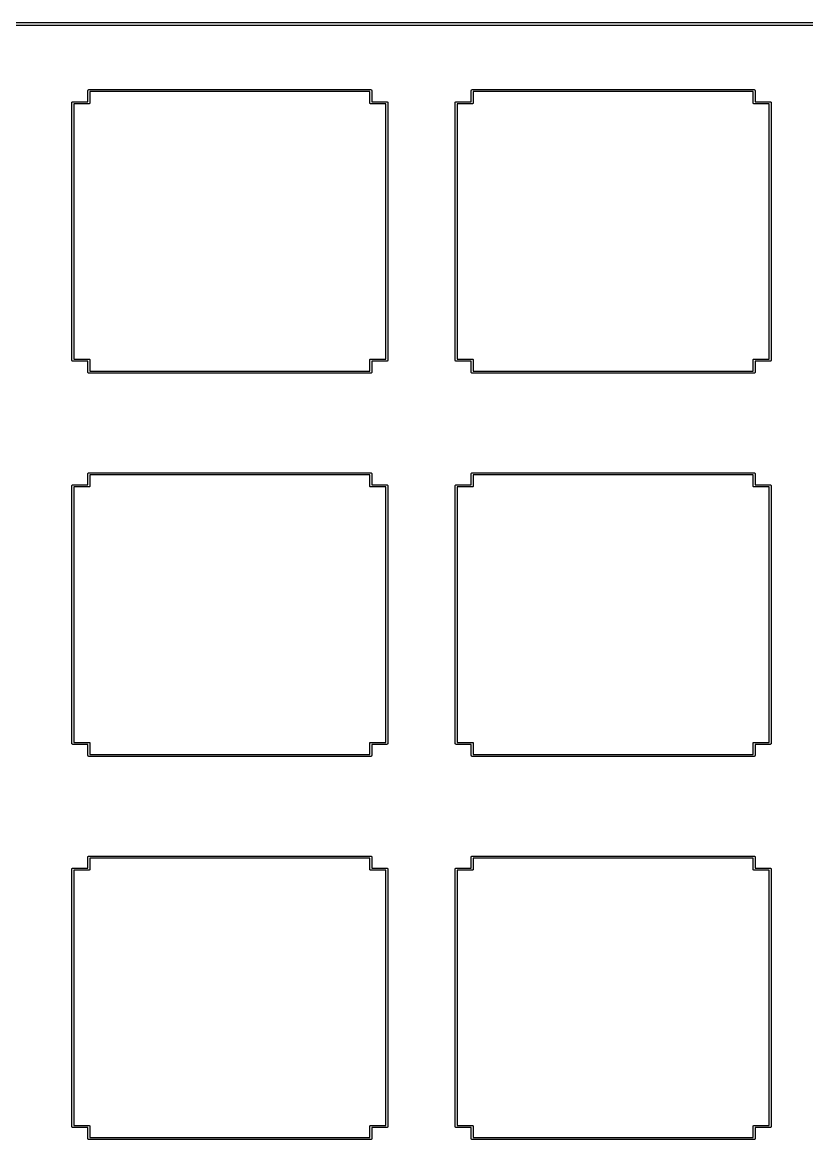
# Model space of a CAD drawing. Extents: x 1.1 to 12.4, y -4.9 to -1.1.
# Drawn here: x 2.594 to 4.129, y -3.278 to -1.091 of the extents above; entities that cross this region are included whole.
import ezdxf

# ---------------------------------------------------------------- set-up
doc = ezdxf.new("R2010")
doc.units = 0
doc.header["$MEASUREMENT"] = 0
doc.layers.add('BLACK', color=7, linetype='CONTINUOUS')

msp = doc.modelspace()

# ---------------------------------------------------------------- linework, layer by layer
at = {"layer": 'BLACK', "linetype": 'CONTINUOUS'}
for p, q in [((1.15611, -1.0908), (12.3439, -1.0908)), ((12.3436, -1.0967), (1.15626, -1.0967)), ((2.72243, -1.22441), (2.72247, -1.22402)), ((2.72244, -1.22451), (2.72243, -1.22441)), ((2.72244, -1.24606), (2.72244, -1.22451)), ((2.72247, -1.22402), (2.72258, -1.22365)), ((2.72258, -1.22365), (2.72276, -1.22331)), ((2.72276, -1.22331), (2.72301, -1.22301)), ((2.72301, -1.22301), (2.72331, -1.22276)), ((2.72331, -1.22276), (2.72365, -1.22258)), ((2.72365, -1.22258), (2.72402, -1.22247)), ((2.72402, -1.22247), (2.72431, -1.22244)), ((2.72431, -1.22244), (2.72441, -1.22243)), ((2.72441, -1.22243), (2.72451, -1.22244)), ((2.72451, -1.22244), (3.27549, -1.22244)), ((3.27549, -1.22244), (3.27559, -1.22243)), ((3.27559, -1.22243), (3.27569, -1.22244)), ((3.27569, -1.22244), (3.27598, -1.22247)), ((3.27598, -1.22247), (3.27635, -1.22258)), ((3.27635, -1.22258), (3.27669, -1.22276)), ((3.27669, -1.22276), (3.27699, -1.22301)), ((3.27699, -1.22301), (3.27724, -1.22331)), ((3.27724, -1.22331), (3.27742, -1.22365)), ((3.27742, -1.22365), (3.27753, -1.22402)), ((3.27753, -1.22402), (3.27757, -1.22441)), ((3.27757, -1.22441), (3.27756, -1.22451)), ((3.27756, -1.22451), (3.27756, -1.24606)), ((3.47243, -1.22441), (3.47247, -1.22402)), ((3.47244, -1.22451), (3.47243, -1.22441)), ((3.47244, -1.24606), (3.47244, -1.22451)), ((3.47247, -1.22402), (3.47258, -1.22365)), ((3.47258, -1.22365), (3.47276, -1.22331)), ((3.47276, -1.22331), (3.47301, -1.22301)), ((3.47301, -1.22301), (3.47331, -1.22276)), ((3.47331, -1.22276), (3.47365, -1.22258)), ((3.47365, -1.22258), (3.47402, -1.22247)), ((3.47402, -1.22247), (3.47431, -1.22244)), ((3.47431, -1.22244), (3.47441, -1.22243)), ((3.47441, -1.22243), (3.47451, -1.22244)), ((3.47451, -1.22244), (4.02549, -1.22244)), ((4.02549, -1.22244), (4.02559, -1.22243)), ((4.02559, -1.22243), (4.02569, -1.22244)), ((4.02569, -1.22244), (4.02598, -1.22247)), ((4.02598, -1.22247), (4.02635, -1.22258)), ((4.02635, -1.22258), (4.02669, -1.22276)), ((4.02669, -1.22276), (4.02699, -1.22301)), ((4.02699, -1.22301), (4.02724, -1.22331)), ((4.02724, -1.22331), (4.02742, -1.22365)), ((4.02742, -1.22365), (4.02753, -1.22402)), ((4.02753, -1.22402), (4.02757, -1.22441)), ((4.02757, -1.22441), (4.02756, -1.22451)), ((4.02756, -1.22451), (4.02756, -1.24606)), ((2.69151, -1.24663), (2.69181, -1.24639)), ((2.69181, -1.24639), (2.69216, -1.2462)), ((2.69216, -1.2462), (2.69253, -1.24609)), ((2.69253, -1.24609), (2.69282, -1.24606)), ((2.69282, -1.24606), (2.69291, -1.24605)), ((2.69291, -1.24605), (2.69301, -1.24606)), ((2.69301, -1.24606), (2.72244, -1.24606)), ((2.72638, -1.22638), (2.72638, -1.24794)), ((3.27362, -1.22638), (2.72638, -1.22638)), ((3.27362, -1.24794), (3.27362, -1.22638)), ((3.27756, -1.24606), (3.30699, -1.24606)), ((3.30699, -1.24606), (3.30709, -1.24605)), ((3.30709, -1.24605), (3.30718, -1.24606)), ((3.30718, -1.24606), (3.30747, -1.24609)), ((3.30747, -1.24609), (3.30784, -1.2462)), ((3.30784, -1.2462), (3.30819, -1.24639)), ((3.30819, -1.24639), (3.30849, -1.24663)), ((3.44151, -1.24663), (3.44181, -1.24639)), ((3.44181, -1.24639), (3.44216, -1.2462)), ((3.44216, -1.2462), (3.44253, -1.24609)), ((3.44253, -1.24609), (3.44282, -1.24606)), ((3.44282, -1.24606), (3.44291, -1.24605)), ((3.44291, -1.24605), (3.44301, -1.24606)), ((3.44301, -1.24606), (3.47244, -1.24606)), ((3.47638, -1.22638), (3.47638, -1.24794)), ((4.02362, -1.22638), (3.47638, -1.22638)), ((4.02362, -1.24794), (4.02362, -1.22638)), ((4.02756, -1.24606), (4.05699, -1.24606)), ((4.05699, -1.24606), (4.05709, -1.24605)), ((4.05709, -1.24605), (4.05718, -1.24606)), ((4.05718, -1.24606), (4.05747, -1.24609)), ((4.05747, -1.24609), (4.05784, -1.2462)), ((4.05784, -1.2462), (4.05819, -1.24639)), ((4.05819, -1.24639), (4.05849, -1.24663)), ((2.69094, -1.24803), (2.69097, -1.24765)), ((2.69094, -1.24813), (2.69094, -1.24803)), ((2.69094, -1.75187), (2.69094, -1.24813)), ((2.69097, -1.24765), (2.69109, -1.24727)), ((2.69109, -1.24727), (2.69127, -1.24693)), ((2.69127, -1.24693), (2.69151, -1.24663)), ((2.72431, -1.25), (2.69488, -1.25)), ((2.69488, -1.25), (2.69488, -1.75)), ((2.72441, -1.25001), (2.72431, -1.25)), ((2.7248, -1.24997), (2.72441, -1.25001)), ((2.72517, -1.24986), (2.7248, -1.24997)), ((2.72551, -1.24968), (2.72517, -1.24986)), ((2.72581, -1.24943), (2.72551, -1.24968)), ((2.72605, -1.24913), (2.72581, -1.24943)), ((2.72624, -1.24879), (2.72605, -1.24913)), ((2.72635, -1.24842), (2.72624, -1.24879)), ((2.72638, -1.24813), (2.72635, -1.24842)), ((2.72638, -1.24794), (2.72639, -1.24803)), ((2.72639, -1.24803), (2.72638, -1.24813)), ((2.72638, -1.24813), (2.72638, -1.24813)), ((3.27361, -1.24803), (3.27362, -1.24794)), ((3.27365, -1.24842), (3.27361, -1.24803)), ((3.27376, -1.24879), (3.27365, -1.24842)), ((3.27395, -1.24913), (3.27376, -1.24879)), ((3.27419, -1.24943), (3.27395, -1.24913)), ((3.27449, -1.24968), (3.27419, -1.24943)), ((3.27483, -1.24986), (3.27449, -1.24968)), ((3.2752, -1.24997), (3.27483, -1.24986)), ((3.27559, -1.25001), (3.2752, -1.24997)), ((3.27569, -1.25), (3.27559, -1.25001)), ((3.30512, -1.25), (3.27569, -1.25)), ((3.30512, -1.75), (3.30512, -1.25)), ((3.30849, -1.24663), (3.30873, -1.24693)), ((3.30873, -1.24693), (3.30891, -1.24727)), ((3.30891, -1.24727), (3.30903, -1.24765)), ((3.30903, -1.24765), (3.30906, -1.24803)), ((3.30906, -1.24803), (3.30906, -1.24813)), ((3.30906, -1.24813), (3.30906, -1.75187)), ((3.44094, -1.24803), (3.44097, -1.24765)), ((3.44094, -1.24813), (3.44094, -1.24803)), ((3.44094, -1.75187), (3.44094, -1.24813)), ((3.44097, -1.24765), (3.44109, -1.24727)), ((3.44109, -1.24727), (3.44127, -1.24693)), ((3.44127, -1.24693), (3.44151, -1.24663)), ((3.47431, -1.25), (3.44488, -1.25)), ((3.44488, -1.25), (3.44488, -1.75)), ((3.47441, -1.25001), (3.47431, -1.25)), ((3.4748, -1.24997), (3.47441, -1.25001)), ((3.47517, -1.24986), (3.4748, -1.24997)), ((3.47551, -1.24968), (3.47517, -1.24986)), ((3.47581, -1.24943), (3.47551, -1.24968)), ((3.47605, -1.24913), (3.47581, -1.24943)), ((3.47624, -1.24879), (3.47605, -1.24913)), ((3.47635, -1.24842), (3.47624, -1.24879)), ((3.47638, -1.24813), (3.47635, -1.24842)), ((3.47638, -1.24794), (3.47639, -1.24803)), ((3.47639, -1.24803), (3.47638, -1.24813)), ((3.47638, -1.24813), (3.47638, -1.24813)), ((4.02361, -1.24803), (4.02362, -1.24794)), ((4.02365, -1.24842), (4.02361, -1.24803)), ((4.02376, -1.24879), (4.02365, -1.24842)), ((4.02395, -1.24913), (4.02376, -1.24879)), ((4.02419, -1.24943), (4.02395, -1.24913)), ((4.02449, -1.24968), (4.02419, -1.24943)), ((4.02483, -1.24986), (4.02449, -1.24968)), ((4.0252, -1.24997), (4.02483, -1.24986)), ((4.02559, -1.25001), (4.0252, -1.24997)), ((4.02569, -1.25), (4.02559, -1.25001)), ((4.05512, -1.25), (4.02569, -1.25)), ((4.05512, -1.75), (4.05512, -1.25)), ((4.05849, -1.24663), (4.05873, -1.24693)), ((4.05873, -1.24693), (4.05891, -1.24727)), ((4.05891, -1.24727), (4.05903, -1.24765)), ((4.05903, -1.24765), (4.05906, -1.24803)), ((4.05906, -1.24803), (4.05906, -1.24813)), ((4.05906, -1.24813), (4.05906, -1.75187)), ((2.69094, -1.75197), (2.69094, -1.75187)), ((2.69097, -1.75235), (2.69094, -1.75197)), ((2.69109, -1.75273), (2.69097, -1.75235)), ((2.69127, -1.75307), (2.69109, -1.75273)), ((2.69151, -1.75337), (2.69127, -1.75307)), ((2.69181, -1.75361), (2.69151, -1.75337)), ((2.69216, -1.7538), (2.69181, -1.75361)), ((2.69253, -1.75391), (2.69216, -1.7538)), ((2.69282, -1.75394), (2.69253, -1.75391)), ((2.69291, -1.75395), (2.69282, -1.75394)), ((2.69301, -1.75394), (2.69291, -1.75395)), ((2.72244, -1.75394), (2.69301, -1.75394)), ((2.69488, -1.75), (2.72431, -1.75)), ((2.72244, -1.77549), (2.72244, -1.75394)), ((2.72431, -1.75), (2.72441, -1.74999)), ((2.72441, -1.74999), (2.72451, -1.75)), ((2.72451, -1.75), (2.7248, -1.75003)), ((2.7248, -1.75003), (2.72517, -1.75014)), ((2.72517, -1.75014), (2.72551, -1.75032)), ((2.72551, -1.75032), (2.72581, -1.75057)), ((2.72581, -1.75057), (2.72605, -1.75087)), ((2.72605, -1.75087), (2.72624, -1.75121)), ((2.72624, -1.75121), (2.72635, -1.75158)), ((2.72635, -1.75158), (2.72639, -1.75197)), ((2.72639, -1.75197), (2.72638, -1.75206)), ((2.72638, -1.75206), (2.72638, -1.77362)), ((3.27361, -1.75197), (3.27365, -1.75158)), ((3.27362, -1.75207), (3.27361, -1.75197)), ((3.27362, -1.77362), (3.27362, -1.75207)), ((3.27365, -1.75158), (3.27376, -1.75121)), ((3.27376, -1.75121), (3.27395, -1.75087)), ((3.27395, -1.75087), (3.27419, -1.75057)), ((3.27419, -1.75057), (3.27449, -1.75032)), ((3.27449, -1.75032), (3.27483, -1.75014)), ((3.27483, -1.75014), (3.2752, -1.75003)), ((3.2752, -1.75003), (3.27549, -1.75)), ((3.27549, -1.75), (3.27559, -1.74999)), ((3.27559, -1.74999), (3.27569, -1.75)), ((3.27569, -1.75), (3.30512, -1.75)), ((3.30699, -1.75394), (3.27756, -1.75394)), ((3.27756, -1.75394), (3.27756, -1.77549)), ((3.30709, -1.75395), (3.30699, -1.75394)), ((3.30718, -1.75394), (3.30709, -1.75395)), ((3.30747, -1.75391), (3.30718, -1.75394)), ((3.30784, -1.7538), (3.30747, -1.75391)), ((3.30819, -1.75361), (3.30784, -1.7538)), ((3.30849, -1.75337), (3.30819, -1.75361)), ((3.30873, -1.75307), (3.30849, -1.75337)), ((3.30891, -1.75273), (3.30873, -1.75307)), ((3.30903, -1.75235), (3.30891, -1.75273)), ((3.30906, -1.75197), (3.30903, -1.75235)), ((3.30906, -1.75187), (3.30906, -1.75197)), ((3.44094, -1.75197), (3.44094, -1.75187)), ((3.44097, -1.75235), (3.44094, -1.75197)), ((3.44109, -1.75273), (3.44097, -1.75235)), ((3.44127, -1.75307), (3.44109, -1.75273)), ((3.44151, -1.75337), (3.44127, -1.75307)), ((3.44181, -1.75361), (3.44151, -1.75337)), ((3.44216, -1.7538), (3.44181, -1.75361)), ((3.44253, -1.75391), (3.44216, -1.7538)), ((3.44282, -1.75394), (3.44253, -1.75391)), ((3.44291, -1.75395), (3.44282, -1.75394)), ((3.44301, -1.75394), (3.44291, -1.75395)), ((3.47244, -1.75394), (3.44301, -1.75394)), ((3.44488, -1.75), (3.47431, -1.75)), ((3.47244, -1.77549), (3.47244, -1.75394)), ((3.47431, -1.75), (3.47441, -1.74999)), ((3.47441, -1.74999), (3.47451, -1.75)), ((3.47451, -1.75), (3.4748, -1.75003)), ((3.4748, -1.75003), (3.47517, -1.75014)), ((3.47517, -1.75014), (3.47551, -1.75032)), ((3.47551, -1.75032), (3.47581, -1.75057)), ((3.47581, -1.75057), (3.47605, -1.75087)), ((3.47605, -1.75087), (3.47624, -1.75121)), ((3.47624, -1.75121), (3.47635, -1.75158)), ((3.47635, -1.75158), (3.47639, -1.75197)), ((3.47639, -1.75197), (3.47638, -1.75206)), ((3.47638, -1.75206), (3.47638, -1.77362)), ((4.02361, -1.75197), (4.02365, -1.75158)), ((4.02362, -1.75207), (4.02361, -1.75197)), ((4.02362, -1.77362), (4.02362, -1.75207)), ((4.02365, -1.75158), (4.02376, -1.75121)), ((4.02376, -1.75121), (4.02395, -1.75087)), ((4.02395, -1.75087), (4.02419, -1.75057)), ((4.02419, -1.75057), (4.02449, -1.75032)), ((4.02449, -1.75032), (4.02483, -1.75014)), ((4.02483, -1.75014), (4.0252, -1.75003)), ((4.0252, -1.75003), (4.02549, -1.75)), ((4.02549, -1.75), (4.02559, -1.74999)), ((4.02559, -1.74999), (4.02569, -1.75)), ((4.02569, -1.75), (4.05512, -1.75)), ((4.05699, -1.75394), (4.02756, -1.75394)), ((4.02756, -1.75394), (4.02756, -1.77549)), ((4.05709, -1.75395), (4.05699, -1.75394)), ((4.05718, -1.75394), (4.05709, -1.75395)), ((4.05747, -1.75391), (4.05718, -1.75394)), ((4.05784, -1.7538), (4.05747, -1.75391)), ((4.05819, -1.75361), (4.05784, -1.7538)), ((4.05849, -1.75337), (4.05819, -1.75361)), ((4.05873, -1.75307), (4.05849, -1.75337)), ((4.05891, -1.75273), (4.05873, -1.75307)), ((4.05903, -1.75235), (4.05891, -1.75273)), ((4.05906, -1.75197), (4.05903, -1.75235)), ((4.05906, -1.75187), (4.05906, -1.75197)), ((2.72243, -1.77559), (2.72244, -1.77549)), ((2.72247, -1.77598), (2.72243, -1.77559)), ((2.72258, -1.77635), (2.72247, -1.77598)), ((2.72276, -1.77669), (2.72258, -1.77635)), ((2.72301, -1.77699), (2.72276, -1.77669)), ((2.72331, -1.77724), (2.72301, -1.77699)), ((2.72365, -1.77742), (2.72331, -1.77724)), ((2.72402, -1.77753), (2.72365, -1.77742)), ((2.72431, -1.77756), (2.72402, -1.77753)), ((2.72441, -1.77757), (2.72431, -1.77756)), ((2.72451, -1.77756), (2.72441, -1.77757)), ((3.27549, -1.77756), (2.72451, -1.77756)), ((2.72638, -1.77362), (3.27362, -1.77362)), ((3.27559, -1.77757), (3.27549, -1.77756)), ((3.27569, -1.77756), (3.27559, -1.77757)), ((3.27598, -1.77753), (3.27569, -1.77756)), ((3.27635, -1.77742), (3.27598, -1.77753)), ((3.27669, -1.77724), (3.27635, -1.77742)), ((3.27699, -1.77699), (3.27669, -1.77724)), ((3.27724, -1.77669), (3.27699, -1.77699)), ((3.27742, -1.77635), (3.27724, -1.77669)), ((3.27753, -1.77598), (3.27742, -1.77635)), ((3.27757, -1.77559), (3.27753, -1.77598)), ((3.27756, -1.77549), (3.27757, -1.77559)), ((3.47243, -1.77559), (3.47244, -1.77549)), ((3.47247, -1.77598), (3.47243, -1.77559)), ((3.47258, -1.77635), (3.47247, -1.77598)), ((3.47276, -1.77669), (3.47258, -1.77635)), ((3.47301, -1.77699), (3.47276, -1.77669)), ((3.47331, -1.77724), (3.47301, -1.77699)), ((3.47365, -1.77742), (3.47331, -1.77724)), ((3.47402, -1.77753), (3.47365, -1.77742)), ((3.47431, -1.77756), (3.47402, -1.77753)), ((3.47441, -1.77757), (3.47431, -1.77756)), ((3.47451, -1.77756), (3.47441, -1.77757)), ((4.02549, -1.77756), (3.47451, -1.77756)), ((3.47638, -1.77362), (4.02362, -1.77362)), ((4.02559, -1.77757), (4.02549, -1.77756)), ((4.02569, -1.77756), (4.02559, -1.77757)), ((4.02598, -1.77753), (4.02569, -1.77756)), ((4.02635, -1.77742), (4.02598, -1.77753)), ((4.02669, -1.77724), (4.02635, -1.77742)), ((4.02699, -1.77699), (4.02669, -1.77724)), ((4.02724, -1.77669), (4.02699, -1.77699)), ((4.02742, -1.77635), (4.02724, -1.77669)), ((4.02753, -1.77598), (4.02742, -1.77635)), ((4.02757, -1.77559), (4.02753, -1.77598)), ((4.02756, -1.77549), (4.02757, -1.77559)), ((2.72243, -1.97441), (2.72247, -1.97402)), ((2.72244, -1.97451), (2.72243, -1.97441)), ((2.72244, -1.99606), (2.72244, -1.97451)), ((2.72247, -1.97402), (2.72258, -1.97365)), ((2.72258, -1.97365), (2.72276, -1.97331)), ((2.72276, -1.97331), (2.72301, -1.97301)), ((2.72301, -1.97301), (2.72331, -1.97276)), ((2.72331, -1.97276), (2.72365, -1.97258)), ((2.72365, -1.97258), (2.72402, -1.97247)), ((2.72402, -1.97247), (2.72431, -1.97244)), ((2.72431, -1.97244), (2.72441, -1.97243)), ((2.72441, -1.97243), (2.72451, -1.97244)), ((2.72451, -1.97244), (3.27549, -1.97244)), ((2.72638, -1.97638), (2.72638, -1.99794)), ((3.27362, -1.97638), (2.72638, -1.97638)), ((3.27362, -1.99794), (3.27362, -1.97638)), ((3.27549, -1.97244), (3.27559, -1.97243)), ((3.27559, -1.97243), (3.27569, -1.97244)), ((3.27569, -1.97244), (3.27598, -1.97247)), ((3.27598, -1.97247), (3.27635, -1.97258)), ((3.27635, -1.97258), (3.27669, -1.97276)), ((3.27669, -1.97276), (3.27699, -1.97301)), ((3.27699, -1.97301), (3.27724, -1.97331)), ((3.27724, -1.97331), (3.27742, -1.97365)), ((3.27742, -1.97365), (3.27753, -1.97402)), ((3.27753, -1.97402), (3.27757, -1.97441)), ((3.27757, -1.97441), (3.27756, -1.97451)), ((3.27756, -1.97451), (3.27756, -1.99606)), ((3.47243, -1.97441), (3.47247, -1.97402)), ((3.47244, -1.97451), (3.47243, -1.97441)), ((3.47244, -1.99606), (3.47244, -1.97451)), ((3.47247, -1.97402), (3.47258, -1.97365)), ((3.47258, -1.97365), (3.47276, -1.97331)), ((3.47276, -1.97331), (3.47301, -1.97301)), ((3.47301, -1.97301), (3.47331, -1.97276)), ((3.47331, -1.97276), (3.47365, -1.97258)), ((3.47365, -1.97258), (3.47402, -1.97247)), ((3.47402, -1.97247), (3.47431, -1.97244)), ((3.47431, -1.97244), (3.47441, -1.97243)), ((3.47441, -1.97243), (3.47451, -1.97244)), ((3.47451, -1.97244), (4.02549, -1.97244)), ((3.47638, -1.97638), (3.47638, -1.99794)), ((4.02362, -1.97638), (3.47638, -1.97638)), ((4.02362, -1.99794), (4.02362, -1.97638)), ((4.02549, -1.97244), (4.02559, -1.97243)), ((4.02559, -1.97243), (4.02569, -1.97244)), ((4.02569, -1.97244), (4.02598, -1.97247)), ((4.02598, -1.97247), (4.02635, -1.97258)), ((4.02635, -1.97258), (4.02669, -1.97276)), ((4.02669, -1.97276), (4.02699, -1.97301)), ((4.02699, -1.97301), (4.02724, -1.97331)), ((4.02724, -1.97331), (4.02742, -1.97365)), ((4.02742, -1.97365), (4.02753, -1.97402)), ((4.02753, -1.97402), (4.02757, -1.97441)), ((4.02757, -1.97441), (4.02756, -1.97451)), ((4.02756, -1.97451), (4.02756, -1.99606)), ((2.69094, -1.99803), (2.69097, -1.99765)), ((2.69094, -1.99813), (2.69094, -1.99803)), ((2.69094, -2.50187), (2.69094, -1.99813)), ((2.69097, -1.99765), (2.69109, -1.99727)), ((2.69109, -1.99727), (2.69127, -1.99693)), ((2.69127, -1.99693), (2.69151, -1.99663)), ((2.69151, -1.99663), (2.69181, -1.99639)), ((2.69181, -1.99639), (2.69216, -1.9962)), ((2.69216, -1.9962), (2.69253, -1.99609)), ((2.69253, -1.99609), (2.69282, -1.99606)), ((2.69282, -1.99606), (2.69291, -1.99605)), ((2.69291, -1.99605), (2.69301, -1.99606)), ((2.69301, -1.99606), (2.72244, -1.99606)), ((2.72431, -2), (2.69488, -2)), ((2.69488, -2), (2.69488, -2.5)), ((2.72441, -2.00001), (2.72431, -2)), ((2.7248, -1.99997), (2.72441, -2.00001)), ((2.72517, -1.99986), (2.7248, -1.99997)), ((2.72551, -1.99968), (2.72517, -1.99986)), ((2.72581, -1.99943), (2.72551, -1.99968)), ((2.72605, -1.99913), (2.72581, -1.99943)), ((2.72624, -1.99879), (2.72605, -1.99913)), ((2.72635, -1.99842), (2.72624, -1.99879)), ((2.72638, -1.99813), (2.72635, -1.99842)), ((2.72638, -1.99794), (2.72639, -1.99803)), ((2.72639, -1.99803), (2.72638, -1.99813)), ((2.72638, -1.99813), (2.72638, -1.99813)), ((3.27361, -1.99803), (3.27362, -1.99794)), ((3.27365, -1.99842), (3.27361, -1.99803)), ((3.27376, -1.99879), (3.27365, -1.99842)), ((3.27395, -1.99913), (3.27376, -1.99879)), ((3.27419, -1.99943), (3.27395, -1.99913)), ((3.27449, -1.99968), (3.27419, -1.99943)), ((3.27483, -1.99986), (3.27449, -1.99968)), ((3.2752, -1.99997), (3.27483, -1.99986)), ((3.27559, -2.00001), (3.2752, -1.99997)), ((3.27569, -2), (3.27559, -2.00001)), ((3.30512, -2), (3.27569, -2)), ((3.27756, -1.99606), (3.30699, -1.99606)), ((3.30512, -2.5), (3.30512, -2)), ((3.30699, -1.99606), (3.30709, -1.99605)), ((3.30709, -1.99605), (3.30718, -1.99606)), ((3.30718, -1.99606), (3.30747, -1.99609)), ((3.30747, -1.99609), (3.30784, -1.9962)), ((3.30784, -1.9962), (3.30819, -1.99639)), ((3.30819, -1.99639), (3.30849, -1.99663)), ((3.30849, -1.99663), (3.30873, -1.99693)), ((3.30873, -1.99693), (3.30891, -1.99727)), ((3.30891, -1.99727), (3.30903, -1.99765)), ((3.30903, -1.99765), (3.30906, -1.99803)), ((3.30906, -1.99803), (3.30906, -1.99813)), ((3.30906, -1.99813), (3.30906, -2.50187)), ((3.44094, -1.99803), (3.44097, -1.99765)), ((3.44094, -1.99813), (3.44094, -1.99803)), ((3.44094, -2.50187), (3.44094, -1.99813)), ((3.44097, -1.99765), (3.44109, -1.99727)), ((3.44109, -1.99727), (3.44127, -1.99693)), ((3.44127, -1.99693), (3.44151, -1.99663)), ((3.44151, -1.99663), (3.44181, -1.99639)), ((3.44181, -1.99639), (3.44216, -1.9962)), ((3.44216, -1.9962), (3.44253, -1.99609)), ((3.44253, -1.99609), (3.44282, -1.99606)), ((3.44282, -1.99606), (3.44291, -1.99605)), ((3.44291, -1.99605), (3.44301, -1.99606)), ((3.44301, -1.99606), (3.47244, -1.99606)), ((3.47431, -2), (3.44488, -2)), ((3.44488, -2), (3.44488, -2.5)), ((3.47441, -2.00001), (3.47431, -2)), ((3.4748, -1.99997), (3.47441, -2.00001)), ((3.47517, -1.99986), (3.4748, -1.99997)), ((3.47551, -1.99968), (3.47517, -1.99986)), ((3.47581, -1.99943), (3.47551, -1.99968)), ((3.47605, -1.99913), (3.47581, -1.99943)), ((3.47624, -1.99879), (3.47605, -1.99913)), ((3.47635, -1.99842), (3.47624, -1.99879)), ((3.47638, -1.99813), (3.47635, -1.99842)), ((3.47638, -1.99794), (3.47639, -1.99803)), ((3.47639, -1.99803), (3.47638, -1.99813)), ((3.47638, -1.99813), (3.47638, -1.99813)), ((4.02361, -1.99803), (4.02362, -1.99794)), ((4.02365, -1.99842), (4.02361, -1.99803)), ((4.02376, -1.99879), (4.02365, -1.99842)), ((4.02395, -1.99913), (4.02376, -1.99879)), ((4.02419, -1.99943), (4.02395, -1.99913)), ((4.02449, -1.99968), (4.02419, -1.99943)), ((4.02483, -1.99986), (4.02449, -1.99968)), ((4.0252, -1.99997), (4.02483, -1.99986)), ((4.02559, -2.00001), (4.0252, -1.99997)), ((4.02569, -2), (4.02559, -2.00001)), ((4.05512, -2), (4.02569, -2)), ((4.02756, -1.99606), (4.05699, -1.99606)), ((4.05512, -2.5), (4.05512, -2)), ((4.05699, -1.99606), (4.05709, -1.99605)), ((4.05709, -1.99605), (4.05718, -1.99606)), ((4.05718, -1.99606), (4.05747, -1.99609)), ((4.05747, -1.99609), (4.05784, -1.9962)), ((4.05784, -1.9962), (4.05819, -1.99639)), ((4.05819, -1.99639), (4.05849, -1.99663)), ((4.05849, -1.99663), (4.05873, -1.99693)), ((4.05873, -1.99693), (4.05891, -1.99727)), ((4.05891, -1.99727), (4.05903, -1.99765)), ((4.05903, -1.99765), (4.05906, -1.99803)), ((4.05906, -1.99803), (4.05906, -1.99813)), ((4.05906, -1.99813), (4.05906, -2.50187)), ((2.69094, -2.50197), (2.69094, -2.50187)), ((2.69097, -2.50235), (2.69094, -2.50197)), ((2.69109, -2.50273), (2.69097, -2.50235)), ((2.69127, -2.50307), (2.69109, -2.50273)), ((2.69151, -2.50337), (2.69127, -2.50307)), ((2.69181, -2.50361), (2.69151, -2.50337)), ((2.69216, -2.5038), (2.69181, -2.50361)), ((2.69253, -2.50391), (2.69216, -2.5038)), ((2.69282, -2.50394), (2.69253, -2.50391)), ((2.69291, -2.50395), (2.69282, -2.50394)), ((2.69301, -2.50394), (2.69291, -2.50395)), ((2.72244, -2.50394), (2.69301, -2.50394)), ((2.69488, -2.5), (2.72431, -2.5)), ((2.72244, -2.52549), (2.72244, -2.50394)), ((2.72431, -2.5), (2.72441, -2.49999)), ((2.72441, -2.49999), (2.72451, -2.5)), ((2.72451, -2.5), (2.7248, -2.50003)), ((2.7248, -2.50003), (2.72517, -2.50014)), ((2.72517, -2.50014), (2.72551, -2.50032)), ((2.72551, -2.50032), (2.72581, -2.50057)), ((2.72581, -2.50057), (2.72605, -2.50087)), ((2.72605, -2.50087), (2.72624, -2.50121)), ((2.72624, -2.50121), (2.72635, -2.50158)), ((2.72635, -2.50158), (2.72639, -2.50197)), ((2.72639, -2.50197), (2.72638, -2.50206)), ((2.72638, -2.50206), (2.72638, -2.52362)), ((3.27361, -2.50197), (3.27365, -2.50158)), ((3.27362, -2.50207), (3.27361, -2.50197)), ((3.27362, -2.52362), (3.27362, -2.50207)), ((3.27365, -2.50158), (3.27376, -2.50121)), ((3.27376, -2.50121), (3.27395, -2.50087)), ((3.27395, -2.50087), (3.27419, -2.50057)), ((3.27419, -2.50057), (3.27449, -2.50032)), ((3.27449, -2.50032), (3.27483, -2.50014)), ((3.27483, -2.50014), (3.2752, -2.50003)), ((3.2752, -2.50003), (3.27549, -2.5)), ((3.27549, -2.5), (3.27559, -2.49999)), ((3.27559, -2.49999), (3.27569, -2.5)), ((3.27569, -2.5), (3.30512, -2.5)), ((3.30699, -2.50394), (3.27756, -2.50394)), ((3.27756, -2.50394), (3.27756, -2.52549)), ((3.30709, -2.50395), (3.30699, -2.50394)), ((3.30718, -2.50394), (3.30709, -2.50395)), ((3.30747, -2.50391), (3.30718, -2.50394)), ((3.30784, -2.5038), (3.30747, -2.50391)), ((3.30819, -2.50361), (3.30784, -2.5038)), ((3.30849, -2.50337), (3.30819, -2.50361)), ((3.30873, -2.50307), (3.30849, -2.50337)), ((3.30891, -2.50273), (3.30873, -2.50307)), ((3.30903, -2.50235), (3.30891, -2.50273)), ((3.30906, -2.50197), (3.30903, -2.50235)), ((3.30906, -2.50187), (3.30906, -2.50197)), ((3.44094, -2.50197), (3.44094, -2.50187)), ((3.44097, -2.50235), (3.44094, -2.50197)), ((3.44109, -2.50273), (3.44097, -2.50235)), ((3.44127, -2.50307), (3.44109, -2.50273)), ((3.44151, -2.50337), (3.44127, -2.50307)), ((3.44181, -2.50361), (3.44151, -2.50337)), ((3.44216, -2.5038), (3.44181, -2.50361)), ((3.44253, -2.50391), (3.44216, -2.5038)), ((3.44282, -2.50394), (3.44253, -2.50391)), ((3.44291, -2.50395), (3.44282, -2.50394)), ((3.44301, -2.50394), (3.44291, -2.50395)), ((3.47244, -2.50394), (3.44301, -2.50394)), ((3.44488, -2.5), (3.47431, -2.5)), ((3.47244, -2.52549), (3.47244, -2.50394)), ((3.47431, -2.5), (3.47441, -2.49999)), ((3.47441, -2.49999), (3.47451, -2.5)), ((3.47451, -2.5), (3.4748, -2.50003)), ((3.4748, -2.50003), (3.47517, -2.50014)), ((3.47517, -2.50014), (3.47551, -2.50032)), ((3.47551, -2.50032), (3.47581, -2.50057)), ((3.47581, -2.50057), (3.47605, -2.50087)), ((3.47605, -2.50087), (3.47624, -2.50121)), ((3.47624, -2.50121), (3.47635, -2.50158)), ((3.47635, -2.50158), (3.47639, -2.50197)), ((3.47639, -2.50197), (3.47638, -2.50206)), ((3.47638, -2.50206), (3.47638, -2.52362)), ((4.02361, -2.50197), (4.02365, -2.50158)), ((4.02362, -2.50207), (4.02361, -2.50197)), ((4.02362, -2.52362), (4.02362, -2.50207)), ((4.02365, -2.50158), (4.02376, -2.50121)), ((4.02376, -2.50121), (4.02395, -2.50087)), ((4.02395, -2.50087), (4.02419, -2.50057)), ((4.02419, -2.50057), (4.02449, -2.50032)), ((4.02449, -2.50032), (4.02483, -2.50014)), ((4.02483, -2.50014), (4.0252, -2.50003)), ((4.0252, -2.50003), (4.02549, -2.5)), ((4.02549, -2.5), (4.02559, -2.49999)), ((4.02559, -2.49999), (4.02569, -2.5)), ((4.02569, -2.5), (4.05512, -2.5)), ((4.05699, -2.50394), (4.02756, -2.50394)), ((4.02756, -2.50394), (4.02756, -2.52549)), ((4.05709, -2.50395), (4.05699, -2.50394)), ((4.05718, -2.50394), (4.05709, -2.50395)), ((4.05747, -2.50391), (4.05718, -2.50394)), ((4.05784, -2.5038), (4.05747, -2.50391)), ((4.05819, -2.50361), (4.05784, -2.5038)), ((4.05849, -2.50337), (4.05819, -2.50361)), ((4.05873, -2.50307), (4.05849, -2.50337)), ((4.05891, -2.50273), (4.05873, -2.50307)), ((4.05903, -2.50235), (4.05891, -2.50273)), ((4.05906, -2.50197), (4.05903, -2.50235)), ((4.05906, -2.50187), (4.05906, -2.50197)), ((2.72243, -2.52559), (2.72244, -2.52549)), ((2.72247, -2.52598), (2.72243, -2.52559)), ((2.72258, -2.52635), (2.72247, -2.52598)), ((2.72276, -2.52669), (2.72258, -2.52635)), ((2.72301, -2.52699), (2.72276, -2.52669)), ((2.72331, -2.52724), (2.72301, -2.52699)), ((2.72365, -2.52742), (2.72331, -2.52724)), ((2.72402, -2.52753), (2.72365, -2.52742)), ((2.72431, -2.52756), (2.72402, -2.52753)), ((2.72441, -2.52757), (2.72431, -2.52756)), ((2.72451, -2.52756), (2.72441, -2.52757)), ((3.27549, -2.52756), (2.72451, -2.52756)), ((2.72638, -2.52362), (3.27362, -2.52362)), ((3.27559, -2.52757), (3.27549, -2.52756)), ((3.27569, -2.52756), (3.27559, -2.52757)), ((3.27598, -2.52753), (3.27569, -2.52756)), ((3.27635, -2.52742), (3.27598, -2.52753)), ((3.27669, -2.52724), (3.27635, -2.52742)), ((3.27699, -2.52699), (3.27669, -2.52724)), ((3.27724, -2.52669), (3.27699, -2.52699)), ((3.27742, -2.52635), (3.27724, -2.52669)), ((3.27753, -2.52598), (3.27742, -2.52635)), ((3.27757, -2.52559), (3.27753, -2.52598)), ((3.27756, -2.52549), (3.27757, -2.52559)), ((3.47243, -2.52559), (3.47244, -2.52549)), ((3.47247, -2.52598), (3.47243, -2.52559)), ((3.47258, -2.52635), (3.47247, -2.52598)), ((3.47276, -2.52669), (3.47258, -2.52635)), ((3.47301, -2.52699), (3.47276, -2.52669)), ((3.47331, -2.52724), (3.47301, -2.52699)), ((3.47365, -2.52742), (3.47331, -2.52724)), ((3.47402, -2.52753), (3.47365, -2.52742)), ((3.47431, -2.52756), (3.47402, -2.52753)), ((3.47441, -2.52757), (3.47431, -2.52756)), ((3.47451, -2.52756), (3.47441, -2.52757)), ((4.02549, -2.52756), (3.47451, -2.52756)), ((3.47638, -2.52362), (4.02362, -2.52362)), ((4.02559, -2.52757), (4.02549, -2.52756)), ((4.02569, -2.52756), (4.02559, -2.52757)), ((4.02598, -2.52753), (4.02569, -2.52756)), ((4.02635, -2.52742), (4.02598, -2.52753)), ((4.02669, -2.52724), (4.02635, -2.52742)), ((4.02699, -2.52699), (4.02669, -2.52724)), ((4.02724, -2.52669), (4.02699, -2.52699)), ((4.02742, -2.52635), (4.02724, -2.52669)), ((4.02753, -2.52598), (4.02742, -2.52635)), ((4.02757, -2.52559), (4.02753, -2.52598)), ((4.02756, -2.52549), (4.02757, -2.52559)), ((2.72243, -2.72441), (2.72247, -2.72402)), ((2.72244, -2.72451), (2.72243, -2.72441)), ((2.72244, -2.74606), (2.72244, -2.72451)), ((2.72247, -2.72402), (2.72258, -2.72365)), ((2.72258, -2.72365), (2.72276, -2.72331)), ((2.72276, -2.72331), (2.72301, -2.72301)), ((2.72301, -2.72301), (2.72331, -2.72276)), ((2.72331, -2.72276), (2.72365, -2.72258)), ((2.72365, -2.72258), (2.72402, -2.72247)), ((2.72402, -2.72247), (2.72431, -2.72244)), ((2.72431, -2.72244), (2.72441, -2.72243)), ((2.72441, -2.72243), (2.72451, -2.72244)), ((2.72451, -2.72244), (3.27549, -2.72244)), ((2.72638, -2.72638), (2.72638, -2.74794)), ((3.27362, -2.72638), (2.72638, -2.72638)), ((3.27362, -2.74794), (3.27362, -2.72638)), ((3.27549, -2.72244), (3.27559, -2.72243)), ((3.27559, -2.72243), (3.27569, -2.72244)), ((3.27569, -2.72244), (3.27598, -2.72247)), ((3.27598, -2.72247), (3.27635, -2.72258)), ((3.27635, -2.72258), (3.27669, -2.72276)), ((3.27669, -2.72276), (3.27699, -2.72301)), ((3.27699, -2.72301), (3.27724, -2.72331)), ((3.27724, -2.72331), (3.27742, -2.72365)), ((3.27742, -2.72365), (3.27753, -2.72402)), ((3.27753, -2.72402), (3.27757, -2.72441)), ((3.27757, -2.72441), (3.27756, -2.72451)), ((3.27756, -2.72451), (3.27756, -2.74606)), ((3.47243, -2.72441), (3.47247, -2.72402)), ((3.47244, -2.72451), (3.47243, -2.72441)), ((3.47244, -2.74606), (3.47244, -2.72451)), ((3.47247, -2.72402), (3.47258, -2.72365)), ((3.47258, -2.72365), (3.47276, -2.72331)), ((3.47276, -2.72331), (3.47301, -2.72301)), ((3.47301, -2.72301), (3.47331, -2.72276)), ((3.47331, -2.72276), (3.47365, -2.72258)), ((3.47365, -2.72258), (3.47402, -2.72247)), ((3.47402, -2.72247), (3.47431, -2.72244)), ((3.47431, -2.72244), (3.47441, -2.72243)), ((3.47441, -2.72243), (3.47451, -2.72244)), ((3.47451, -2.72244), (4.02549, -2.72244)), ((3.47638, -2.72638), (3.47638, -2.74794)), ((4.02362, -2.72638), (3.47638, -2.72638)), ((4.02362, -2.74794), (4.02362, -2.72638)), ((4.02549, -2.72244), (4.02559, -2.72243)), ((4.02559, -2.72243), (4.02569, -2.72244)), ((4.02569, -2.72244), (4.02598, -2.72247)), ((4.02598, -2.72247), (4.02635, -2.72258)), ((4.02635, -2.72258), (4.02669, -2.72276)), ((4.02669, -2.72276), (4.02699, -2.72301)), ((4.02699, -2.72301), (4.02724, -2.72331)), ((4.02724, -2.72331), (4.02742, -2.72365)), ((4.02742, -2.72365), (4.02753, -2.72402)), ((4.02753, -2.72402), (4.02757, -2.72441)), ((4.02757, -2.72441), (4.02756, -2.72451)), ((4.02756, -2.72451), (4.02756, -2.74606)), ((2.69094, -2.74803), (2.69097, -2.74765)), ((2.69094, -2.74813), (2.69094, -2.74803)), ((2.69094, -3.25187), (2.69094, -2.74813)), ((2.69097, -2.74765), (2.69109, -2.74727)), ((2.69109, -2.74727), (2.69127, -2.74693)), ((2.69127, -2.74693), (2.69151, -2.74663)), ((2.69151, -2.74663), (2.69181, -2.74639)), ((2.69181, -2.74639), (2.69216, -2.7462)), ((2.69216, -2.7462), (2.69253, -2.74609)), ((2.69253, -2.74609), (2.69282, -2.74606)), ((2.69282, -2.74606), (2.69291, -2.74605)), ((2.69291, -2.74605), (2.69301, -2.74606)), ((2.69301, -2.74606), (2.72244, -2.74606)), ((2.72431, -2.75), (2.69488, -2.75)), ((2.69488, -2.75), (2.69488, -3.25)), ((2.72441, -2.75001), (2.72431, -2.75)), ((2.7248, -2.74997), (2.72441, -2.75001)), ((2.72517, -2.74986), (2.7248, -2.74997)), ((2.72551, -2.74968), (2.72517, -2.74986)), ((2.72581, -2.74943), (2.72551, -2.74968)), ((2.72605, -2.74913), (2.72581, -2.74943)), ((2.72624, -2.74879), (2.72605, -2.74913)), ((2.72635, -2.74842), (2.72624, -2.74879)), ((2.72638, -2.74813), (2.72635, -2.74842)), ((2.72638, -2.74794), (2.72639, -2.74803)), ((2.72639, -2.74803), (2.72638, -2.74813)), ((2.72638, -2.74813), (2.72638, -2.74813)), ((3.27361, -2.74803), (3.27362, -2.74794)), ((3.27365, -2.74842), (3.27361, -2.74803)), ((3.27376, -2.74879), (3.27365, -2.74842)), ((3.27395, -2.74913), (3.27376, -2.74879)), ((3.27419, -2.74943), (3.27395, -2.74913)), ((3.27449, -2.74968), (3.27419, -2.74943)), ((3.27483, -2.74986), (3.27449, -2.74968)), ((3.2752, -2.74997), (3.27483, -2.74986)), ((3.27559, -2.75001), (3.2752, -2.74997)), ((3.27569, -2.75), (3.27559, -2.75001)), ((3.30512, -2.75), (3.27569, -2.75)), ((3.27756, -2.74606), (3.30699, -2.74606)), ((3.30512, -3.25), (3.30512, -2.75)), ((3.30699, -2.74606), (3.30709, -2.74605)), ((3.30709, -2.74605), (3.30718, -2.74606)), ((3.30718, -2.74606), (3.30747, -2.74609)), ((3.30747, -2.74609), (3.30784, -2.7462)), ((3.30784, -2.7462), (3.30819, -2.74639)), ((3.30819, -2.74639), (3.30849, -2.74663)), ((3.30849, -2.74663), (3.30873, -2.74693)), ((3.30873, -2.74693), (3.30891, -2.74727)), ((3.30891, -2.74727), (3.30903, -2.74765)), ((3.30903, -2.74765), (3.30906, -2.74803)), ((3.30906, -2.74803), (3.30906, -2.74813)), ((3.30906, -2.74813), (3.30906, -3.25187)), ((3.44094, -2.74803), (3.44097, -2.74765)), ((3.44094, -2.74813), (3.44094, -2.74803)), ((3.44094, -3.25187), (3.44094, -2.74813)), ((3.44097, -2.74765), (3.44109, -2.74727)), ((3.44109, -2.74727), (3.44127, -2.74693)), ((3.44127, -2.74693), (3.44151, -2.74663)), ((3.44151, -2.74663), (3.44181, -2.74639)), ((3.44181, -2.74639), (3.44216, -2.7462)), ((3.44216, -2.7462), (3.44253, -2.74609)), ((3.44253, -2.74609), (3.44282, -2.74606)), ((3.44282, -2.74606), (3.44291, -2.74605)), ((3.44291, -2.74605), (3.44301, -2.74606)), ((3.44301, -2.74606), (3.47244, -2.74606)), ((3.47431, -2.75), (3.44488, -2.75)), ((3.44488, -2.75), (3.44488, -3.25)), ((3.47441, -2.75001), (3.47431, -2.75)), ((3.4748, -2.74997), (3.47441, -2.75001)), ((3.47517, -2.74986), (3.4748, -2.74997)), ((3.47551, -2.74968), (3.47517, -2.74986)), ((3.47581, -2.74943), (3.47551, -2.74968)), ((3.47605, -2.74913), (3.47581, -2.74943)), ((3.47624, -2.74879), (3.47605, -2.74913)), ((3.47635, -2.74842), (3.47624, -2.74879)), ((3.47638, -2.74813), (3.47635, -2.74842)), ((3.47638, -2.74794), (3.47639, -2.74803)), ((3.47639, -2.74803), (3.47638, -2.74813)), ((3.47638, -2.74813), (3.47638, -2.74813)), ((4.02361, -2.74803), (4.02362, -2.74794)), ((4.02365, -2.74842), (4.02361, -2.74803)), ((4.02376, -2.74879), (4.02365, -2.74842)), ((4.02395, -2.74913), (4.02376, -2.74879)), ((4.02419, -2.74943), (4.02395, -2.74913)), ((4.02449, -2.74968), (4.02419, -2.74943)), ((4.02483, -2.74986), (4.02449, -2.74968)), ((4.0252, -2.74997), (4.02483, -2.74986)), ((4.02559, -2.75001), (4.0252, -2.74997)), ((4.02569, -2.75), (4.02559, -2.75001)), ((4.05512, -2.75), (4.02569, -2.75)), ((4.02756, -2.74606), (4.05699, -2.74606)), ((4.05512, -3.25), (4.05512, -2.75)), ((4.05699, -2.74606), (4.05709, -2.74605)), ((4.05709, -2.74605), (4.05718, -2.74606)), ((4.05718, -2.74606), (4.05747, -2.74609)), ((4.05747, -2.74609), (4.05784, -2.7462)), ((4.05784, -2.7462), (4.05819, -2.74639)), ((4.05819, -2.74639), (4.05849, -2.74663)), ((4.05849, -2.74663), (4.05873, -2.74693)), ((4.05873, -2.74693), (4.05891, -2.74727)), ((4.05891, -2.74727), (4.05903, -2.74765)), ((4.05903, -2.74765), (4.05906, -2.74803)), ((4.05906, -2.74803), (4.05906, -2.74813)), ((4.05906, -2.74813), (4.05906, -3.25187)), ((2.69094, -3.25197), (2.69094, -3.25187)), ((2.69097, -3.25235), (2.69094, -3.25197)), ((2.69109, -3.25273), (2.69097, -3.25235)), ((2.69127, -3.25307), (2.69109, -3.25273)), ((2.69151, -3.25337), (2.69127, -3.25307)), ((2.69181, -3.25361), (2.69151, -3.25337)), ((2.69216, -3.2538), (2.69181, -3.25361)), ((2.69253, -3.25391), (2.69216, -3.2538)), ((2.69282, -3.25394), (2.69253, -3.25391)), ((2.69291, -3.25395), (2.69282, -3.25394)), ((2.69301, -3.25394), (2.69291, -3.25395)), ((2.72244, -3.25394), (2.69301, -3.25394)), ((2.69488, -3.25), (2.72431, -3.25)), ((2.72244, -3.27549), (2.72244, -3.25394)), ((2.72431, -3.25), (2.72441, -3.24999)), ((2.72441, -3.24999), (2.72451, -3.25)), ((2.72451, -3.25), (2.7248, -3.25003)), ((2.7248, -3.25003), (2.72517, -3.25014)), ((2.72517, -3.25014), (2.72551, -3.25032)), ((2.72551, -3.25032), (2.72581, -3.25057)), ((2.72581, -3.25057), (2.72605, -3.25087)), ((2.72605, -3.25087), (2.72624, -3.25121)), ((2.72624, -3.25121), (2.72635, -3.25158)), ((2.72635, -3.25158), (2.72639, -3.25197)), ((2.72639, -3.25197), (2.72638, -3.25206)), ((2.72638, -3.25206), (2.72638, -3.27362)), ((3.27361, -3.25197), (3.27365, -3.25158)), ((3.27362, -3.25207), (3.27361, -3.25197)), ((3.27362, -3.27362), (3.27362, -3.25207)), ((3.27365, -3.25158), (3.27376, -3.25121)), ((3.27376, -3.25121), (3.27395, -3.25087)), ((3.27395, -3.25087), (3.27419, -3.25057)), ((3.27419, -3.25057), (3.27449, -3.25032)), ((3.27449, -3.25032), (3.27483, -3.25014)), ((3.27483, -3.25014), (3.2752, -3.25003)), ((3.2752, -3.25003), (3.27549, -3.25)), ((3.27549, -3.25), (3.27559, -3.24999)), ((3.27559, -3.24999), (3.27569, -3.25)), ((3.27569, -3.25), (3.30512, -3.25)), ((3.30699, -3.25394), (3.27756, -3.25394)), ((3.27756, -3.25394), (3.27756, -3.27549)), ((3.30709, -3.25395), (3.30699, -3.25394)), ((3.30718, -3.25394), (3.30709, -3.25395)), ((3.30747, -3.25391), (3.30718, -3.25394)), ((3.30784, -3.2538), (3.30747, -3.25391)), ((3.30819, -3.25361), (3.30784, -3.2538)), ((3.30849, -3.25337), (3.30819, -3.25361)), ((3.30873, -3.25307), (3.30849, -3.25337)), ((3.30891, -3.25273), (3.30873, -3.25307)), ((3.30903, -3.25235), (3.30891, -3.25273)), ((3.30906, -3.25197), (3.30903, -3.25235)), ((3.30906, -3.25187), (3.30906, -3.25197)), ((3.44094, -3.25197), (3.44094, -3.25187)), ((3.44097, -3.25235), (3.44094, -3.25197)), ((3.44109, -3.25273), (3.44097, -3.25235)), ((3.44127, -3.25307), (3.44109, -3.25273)), ((3.44151, -3.25337), (3.44127, -3.25307)), ((3.44181, -3.25361), (3.44151, -3.25337)), ((3.44216, -3.2538), (3.44181, -3.25361)), ((3.44253, -3.25391), (3.44216, -3.2538)), ((3.44282, -3.25394), (3.44253, -3.25391)), ((3.44291, -3.25395), (3.44282, -3.25394)), ((3.44301, -3.25394), (3.44291, -3.25395)), ((3.47244, -3.25394), (3.44301, -3.25394)), ((3.44488, -3.25), (3.47431, -3.25)), ((3.47244, -3.27549), (3.47244, -3.25394)), ((3.47431, -3.25), (3.47441, -3.24999)), ((3.47441, -3.24999), (3.47451, -3.25)), ((3.47451, -3.25), (3.4748, -3.25003)), ((3.4748, -3.25003), (3.47517, -3.25014)), ((3.47517, -3.25014), (3.47551, -3.25032)), ((3.47551, -3.25032), (3.47581, -3.25057)), ((3.47581, -3.25057), (3.47605, -3.25087)), ((3.47605, -3.25087), (3.47624, -3.25121)), ((3.47624, -3.25121), (3.47635, -3.25158)), ((3.47635, -3.25158), (3.47639, -3.25197)), ((3.47639, -3.25197), (3.47638, -3.25206)), ((3.47638, -3.25206), (3.47638, -3.27362)), ((4.02361, -3.25197), (4.02365, -3.25158)), ((4.02362, -3.25207), (4.02361, -3.25197)), ((4.02362, -3.27362), (4.02362, -3.25207)), ((4.02365, -3.25158), (4.02376, -3.25121)), ((4.02376, -3.25121), (4.02395, -3.25087)), ((4.02395, -3.25087), (4.02419, -3.25057)), ((4.02419, -3.25057), (4.02449, -3.25032)), ((4.02449, -3.25032), (4.02483, -3.25014)), ((4.02483, -3.25014), (4.0252, -3.25003)), ((4.0252, -3.25003), (4.02549, -3.25)), ((4.02549, -3.25), (4.02559, -3.24999)), ((4.02559, -3.24999), (4.02569, -3.25)), ((4.02569, -3.25), (4.05512, -3.25)), ((4.05699, -3.25394), (4.02756, -3.25394)), ((4.02756, -3.25394), (4.02756, -3.27549)), ((4.05709, -3.25395), (4.05699, -3.25394)), ((4.05718, -3.25394), (4.05709, -3.25395)), ((4.05747, -3.25391), (4.05718, -3.25394)), ((4.05784, -3.2538), (4.05747, -3.25391)), ((4.05819, -3.25361), (4.05784, -3.2538)), ((4.05849, -3.25337), (4.05819, -3.25361)), ((4.05873, -3.25307), (4.05849, -3.25337)), ((4.05891, -3.25273), (4.05873, -3.25307)), ((4.05903, -3.25235), (4.05891, -3.25273)), ((4.05906, -3.25197), (4.05903, -3.25235)), ((4.05906, -3.25187), (4.05906, -3.25197)), ((2.72243, -3.27559), (2.72244, -3.27549)), ((2.72247, -3.27598), (2.72243, -3.27559)), ((2.72258, -3.27635), (2.72247, -3.27598)), ((2.72276, -3.27669), (2.72258, -3.27635)), ((2.72301, -3.27699), (2.72276, -3.27669)), ((2.72331, -3.27724), (2.72301, -3.27699)), ((2.72365, -3.27742), (2.72331, -3.27724)), ((2.72402, -3.27753), (2.72365, -3.27742)), ((2.72431, -3.27756), (2.72402, -3.27753)), ((2.72441, -3.27757), (2.72431, -3.27756)), ((2.72451, -3.27756), (2.72441, -3.27757)), ((3.27549, -3.27756), (2.72451, -3.27756)), ((2.72638, -3.27362), (3.27362, -3.27362)), ((3.27559, -3.27757), (3.27549, -3.27756)), ((3.27569, -3.27756), (3.27559, -3.27757)), ((3.27598, -3.27753), (3.27569, -3.27756)), ((3.27635, -3.27742), (3.27598, -3.27753)), ((3.27669, -3.27724), (3.27635, -3.27742)), ((3.27699, -3.27699), (3.27669, -3.27724)), ((3.27724, -3.27669), (3.27699, -3.27699)), ((3.27742, -3.27635), (3.27724, -3.27669)), ((3.27753, -3.27598), (3.27742, -3.27635)), ((3.27757, -3.27559), (3.27753, -3.27598)), ((3.27756, -3.27549), (3.27757, -3.27559)), ((3.47243, -3.27559), (3.47244, -3.27549)), ((3.47247, -3.27598), (3.47243, -3.27559)), ((3.47258, -3.27635), (3.47247, -3.27598)), ((3.47276, -3.27669), (3.47258, -3.27635)), ((3.47301, -3.27699), (3.47276, -3.27669)), ((3.47331, -3.27724), (3.47301, -3.27699)), ((3.47365, -3.27742), (3.47331, -3.27724)), ((3.47402, -3.27753), (3.47365, -3.27742)), ((3.47431, -3.27756), (3.47402, -3.27753)), ((3.47441, -3.27757), (3.47431, -3.27756)), ((3.47451, -3.27756), (3.47441, -3.27757)), ((4.02549, -3.27756), (3.47451, -3.27756)), ((3.47638, -3.27362), (4.02362, -3.27362)), ((4.02559, -3.27757), (4.02549, -3.27756)), ((4.02569, -3.27756), (4.02559, -3.27757)), ((4.02598, -3.27753), (4.02569, -3.27756)), ((4.02635, -3.27742), (4.02598, -3.27753)), ((4.02669, -3.27724), (4.02635, -3.27742)), ((4.02699, -3.27699), (4.02669, -3.27724)), ((4.02724, -3.27669), (4.02699, -3.27699)), ((4.02742, -3.27635), (4.02724, -3.27669)), ((4.02753, -3.27598), (4.02742, -3.27635)), ((4.02757, -3.27559), (4.02753, -3.27598)), ((4.02756, -3.27549), (4.02757, -3.27559))]:
    msp.add_line(p, q, dxfattribs=at)

doc.saveas('drawing.dxf')
